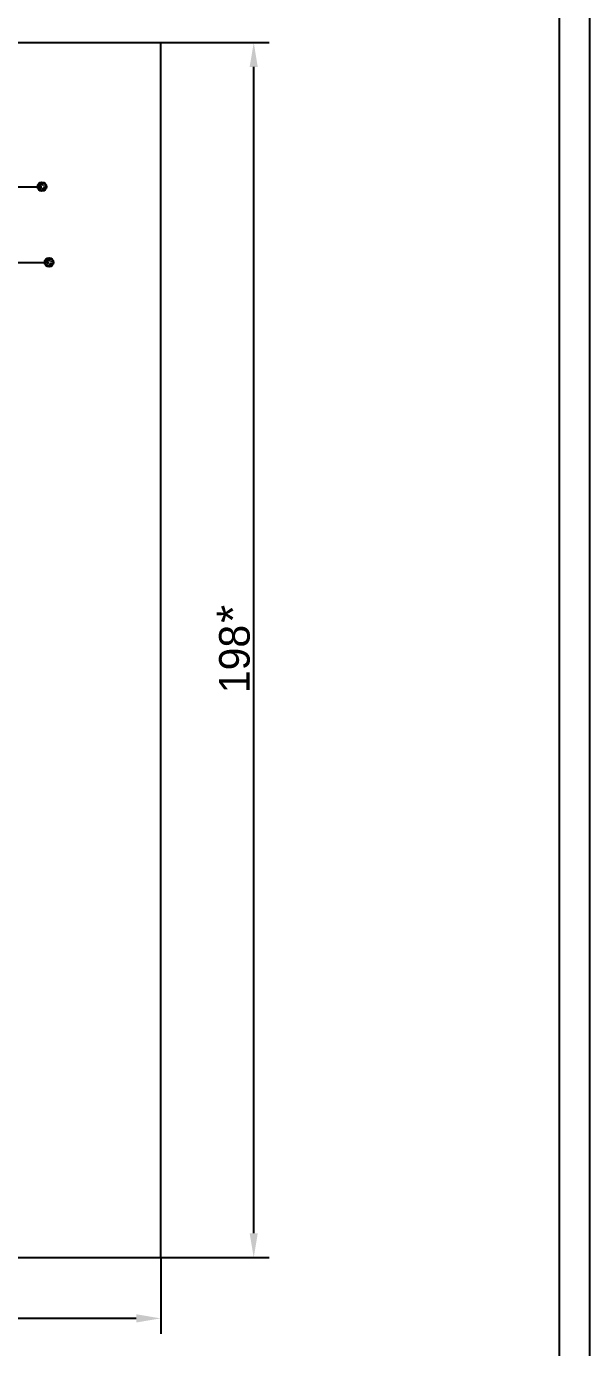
# Model space of a CAD drawing. Extents: x 208 to 628, y 649 to 1243.
# Drawn here: x 536 to 628.1, y 786.2 to 1002.1 of the extents above; entities that cross this region are included whole.
import ezdxf

# ---------------------------------------------------------------- set-up
doc = ezdxf.new("R2010")
doc.units = 0
doc.header["$MEASUREMENT"] = 0
doc.linetypes.add('PHANTOM2', pattern=[1.25, 0.625, -0.125, 0.125, -0.125, 0.125, -0.125])
doc.layers.get('0').update_dxf_attribs({"linetype": 'CONTINUOUS'})
doc.layers.get('Defpoints').update_dxf_attribs({"linetype": 'CONTINUOUS'})
for name, color, linetype in [('BOTTOMLAYER', 250, 'CONTINUOUS'), ('BottomSolder', 6, 'CONTINUOUS'), ('MultiLayer', 9, 'CONTINUOUS'), ('VIAHOLELAYER', 255, 'PHANTOM2')]:
    doc.layers.add(name, color=color, linetype=linetype)
doc.layers.add('Рамка2', color=7, linetype='CONTINUOUS', lineweight=25)
doc.styles.add('Гост', font='452826.ttf')
doc.dimstyles.new('Гост', dxfattribs={"dimtxt": 5, "dimasz": 4, "dimexe": 2.5, "dimexo": 0, "dimtad": 1, "dimtoh": 1, "dimzin": 9, "dimtxsty": 'Гост', "dimcen": 2.5, "dimadec": 0, "dimazin": 0, "dimtfac": 1, "dimtmove": 0, "dimatfit": 3, "dimfxl": 1, "dimarcsym": 0})

# ---------------------------------------------------------------- blocks, each defined once
blk = doc.blocks.new('*D122')
at = {"layer": 'Defpoints', "color": 0, "linetype": 'Continuous', "transparency": 16777216}
for p in [(558, 999.5), (573.21, 999.5), (558, 800.87)]:
    blk.add_point(p, dxfattribs=at)
at = {"layer": 'Рамка2', "color": 0, "linetype": 'Continuous', "lineweight": -2, "transparency": 16777216}
for p, q in [((558, 999.5), (575.71, 999.5)), ((573.21, 804.87), (573.21, 995.5)), ((558, 800.87), (575.71, 800.87))]:
    blk.add_line(p, q, dxfattribs=at)
at = {"layer": 'Рамка2', "color": 0, "linetype": 'Continuous', "transparency": 16777216}
for points in [[(572.54, 995.5), (573.87, 995.5), (573.21, 999.5)], [(572.54, 804.87), (573.87, 804.87), (573.21, 800.87)]]:
    blk.add_solid(points, dxfattribs=at)
at = {"layer": 'Рамка2', "color": 0, "linetype": 'Continuous', "transparency": 16777216, "insert": (569.87, 900.2), "char_height": 5, "attachment_point": 5, "rotation": 90, "style": 'Гост'}
blk.add_mtext('198{\\fArial|b0|i1|c204|p34;\\H1.0833x;*}', dxfattribs=at)
blk = doc.blocks.new('*D123')
at = {"layer": 'Defpoints', "color": 0, "linetype": 'Continuous', "transparency": 16777216}
for p in [(245.33, 800.87), (558, 800.87), (245.33, 790.94)]:
    blk.add_point(p, dxfattribs=at)
at = {"layer": 'Рамка2', "color": 0, "linetype": 'Continuous', "lineweight": -2, "transparency": 16777216}
for p, q in [((245.33, 800.87), (245.33, 788.44)), ((558, 800.87), (558, 788.44)), ((554, 790.94), (249.33, 790.94))]:
    blk.add_line(p, q, dxfattribs=at)
at = {"layer": 'Рамка2', "color": 0, "linetype": 'Continuous', "transparency": 16777216}
for points in [[(249.33, 791.61), (249.33, 790.27), (245.33, 790.94)], [(554, 791.61), (554, 790.27), (558, 790.94)]]:
    blk.add_solid(points, dxfattribs=at)
at = {"layer": 'Рамка2', "color": 0, "linetype": 'Continuous', "transparency": 16777216, "insert": (418.37, 794.27), "char_height": 5, "attachment_point": 5, "style": 'Гост'}
blk.add_mtext('312{\\fArial|b0|i1|c204|p34;\\H1.0833x;*}', dxfattribs=at)

msp = doc.modelspace()

# ---------------------------------------------------------------- linework, layer by layer
for p, q in [((245.33, 999.496), (558.004, 999.496)), ((558.004, 800.868), (558.004, 999.496)), ((245.33, 800.868), (558.004, 800.868))]:
    msp.add_line(p, q)
at = {"linetype": 'Continuous'}
msp.add_lwpolyline([(208.147, 648.65), (208.147, 1242.65), (628.147, 1242.65), (628.147, 648.65)], close=True, dxfattribs=at)
at = {"layer": 'BOTTOMLAYER'}
for p, q in [((496.943, 975.924), (538.573, 975.924)), ((467.287, 963.555), (539.742, 963.555))]:
    msp.add_line(p, q, dxfattribs=at)
for centre in [(538.573, 975.924), (539.742, 963.555)]:
    msp.add_circle(centre, 0.635, dxfattribs=at)
at = {"layer": 'BottomSolder'}
for centre in [(538.573, 975.924), (539.742, 963.555)]:
    msp.add_circle(centre, 0.737, dxfattribs=at)
at = {"layer": 'MultiLayer'}
for centre in [(538.573, 975.924), (539.742, 963.555)]:
    msp.add_circle(centre, 0.635, dxfattribs=at)
at = {"layer": 'VIAHOLELAYER'}
for centre in [(538.573, 975.924), (539.742, 963.555)]:
    msp.add_circle(centre, 0.356, dxfattribs=at)
at = {"layer": 'Рамка2', "linetype": 'Continuous'}
msp.add_line((623.147, 1237.65), (623.147, 653.65), dxfattribs=at)

# ---------------------------------------------------------------- dimensions: what is measured, and where the dimension line sits
dim = msp.add_linear_dim(base=(573.207, 999.496), p1=(558.004, 800.868), p2=(558.004, 999.496), angle=90, text='198{\\fArial|b0|i1|c204|p34;\\H1.0833x;*}', dimstyle='Гост', dxfattribs=at)
dim.commit()
dim.dimension.update_dxf_attribs({"geometry": '*D122', "text_midpoint": (573.207, 900.196), "dimtype": 160})
dim = msp.add_linear_dim(base=(245.33, 790.94), p1=(558.004, 800.868), p2=(245.33, 800.868), text='312{\\fArial|b0|i1|c204|p34;\\H1.0833x;*}', dimstyle='Гост', dxfattribs=at)
dim.commit()
dim.dimension.update_dxf_attribs({"geometry": '*D123', "text_midpoint": (418.367, 790.94), "dimtype": 160})

doc.saveas('drawing.dxf')
